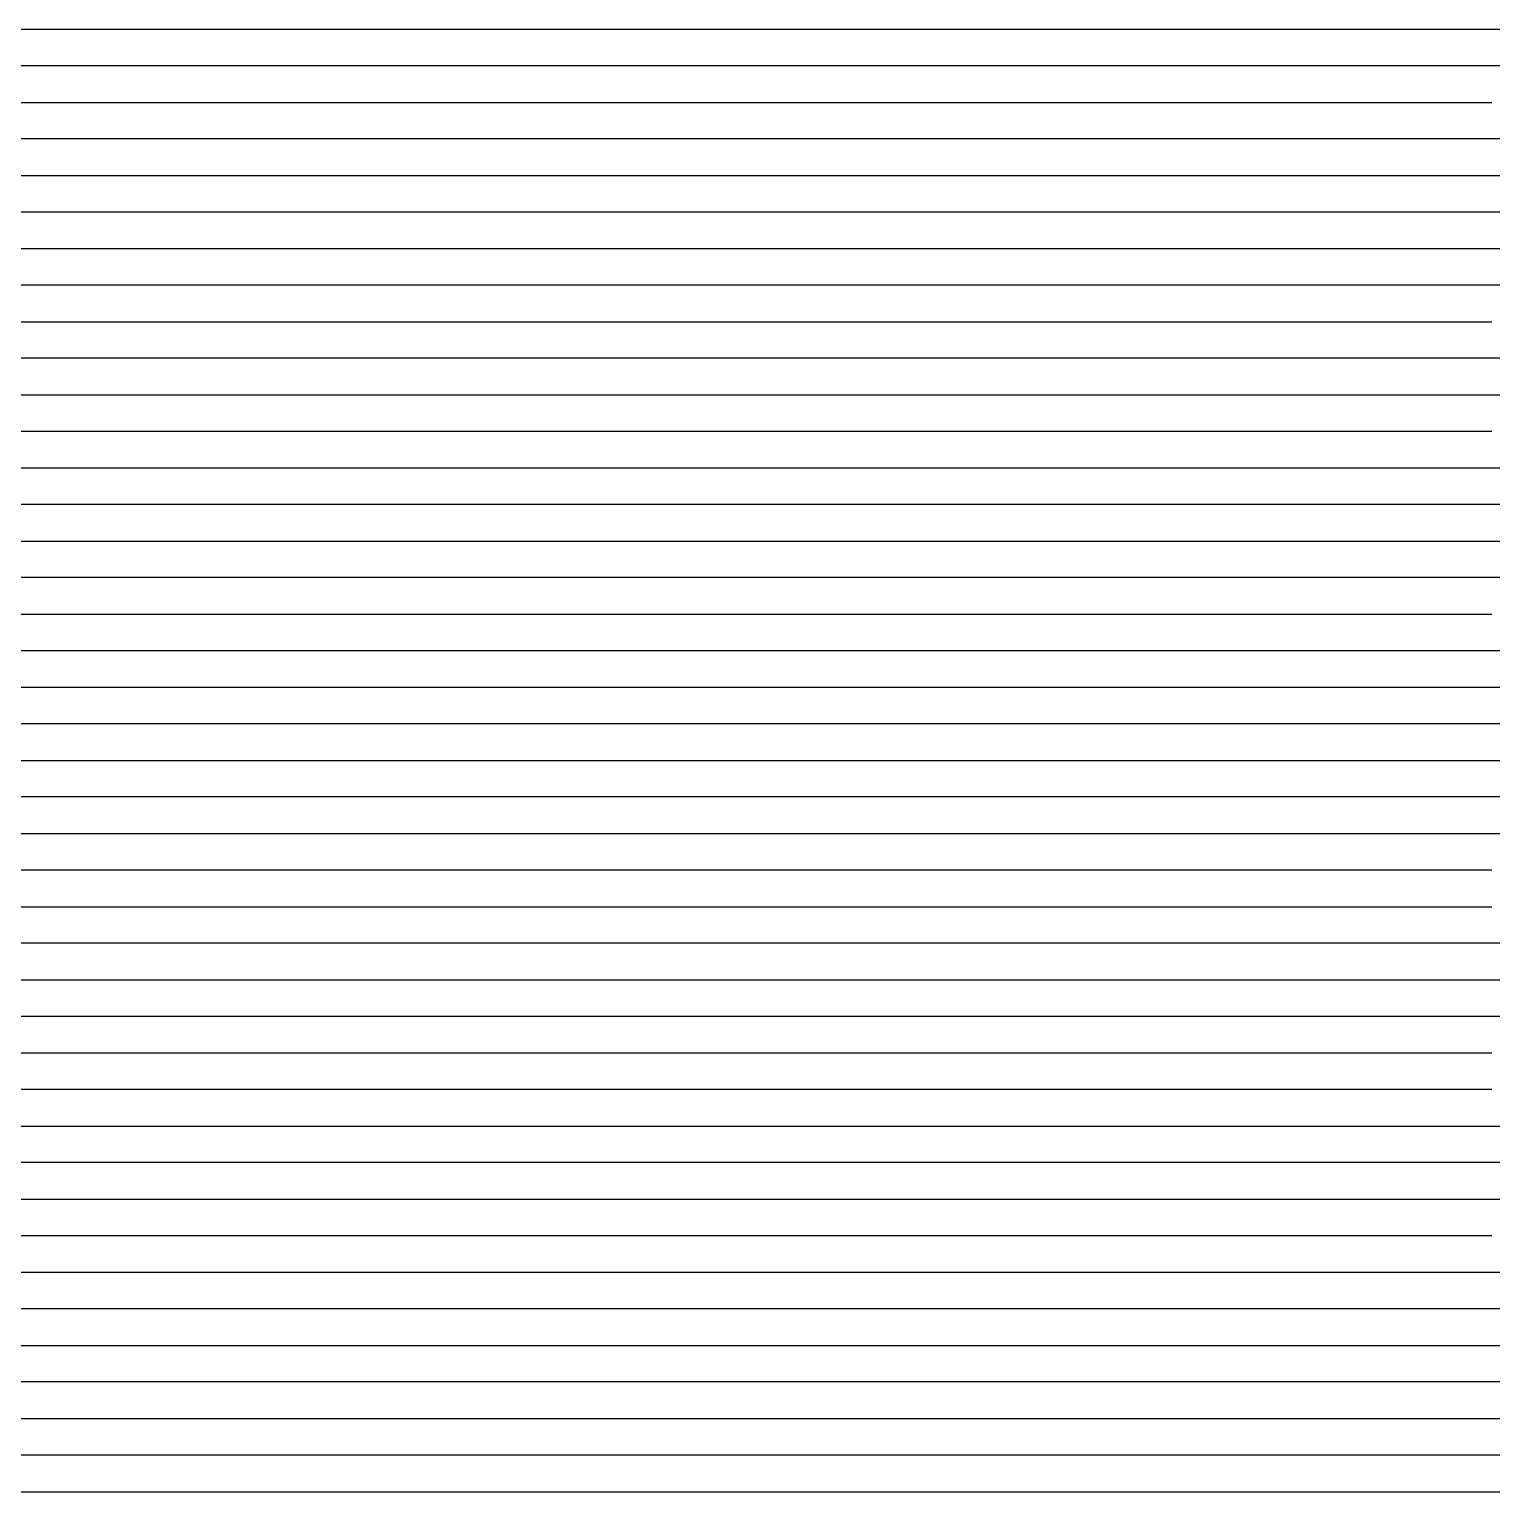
# Model space of a CAD drawing. Extents: x 0 to 80, y 0 to 80.
# Drawn here: x 20 to 40, y 0 to 20 of the extents above; entities that cross this region are included whole.
import ezdxf

# ---------------------------------------------------------------- set-up
doc = ezdxf.new("R2010")
doc.units = 0
doc.layers.add('FEED', color=7, linetype='CONTINUOUS')

msp = doc.modelspace()

# ---------------------------------------------------------------- linework, layer by layer
at = {"layer": 'FEED'}
for points in [[(18.401, 20, -5.192), (20.8, 20, -5.192), (21.28, 20, -4.92), (21.6, 20, -4.776), (21.92, 20, -4.68), (22.4, 20, -4.568), (22.88, 20, -4.552), (23.36, 20, -4.552), (23.68, 20, -4.6), (24.16, 20, -4.696), (24.48, 20, -4.808), (24.96, 20, -5.048), (25.6, 20, -4.84), (26.24, 20, -4.744), (27.36, 20, -4.728), (28.16, 20, -4.792), (28.64, 20, -4.888), (28.96, 20, -5), (29.28, 20, -5.144), (29.76, 20, -5.464), (30.08, 20, -5.72), (30.24, 20, -5.768), (31.04, 20, -5.88), (31.52, 20, -5.992), (31.68, 20, -6.056), (32.16, 20, -6.36), (32.32, 20, -6.472), (32.48, 20, -6.68), (32.64, 20, -7.08), (32.8, 20, -7.752), (32.96, 20, -8.328), (33.6, 20, -8.168), (34.56, 20, -7.976), (35.68, 20, -7.816), (36.96, 20, -7.672), (37.12, 20, -7.672), (37.44, 20, -7.64), (38.56, 20, -7.592), (40.16, 20, -7.592)], [(40.48, 19.5, -7.688), (37.92, 19.5, -7.688), (37.12, 19.5, -7.736), (36.32, 19.5, -7.8), (36, 19.5, -7.848), (35.68, 19.5, -7.88), (34.88, 19.5, -8.008), (33.6, 19.5, -8.248), (33.12, 19.5, -8.36), (32.8, 19.5, -7.144), (32.64, 19.5, -6.776), (32.48, 19.5, -6.6), (32, 19.5, -6.248), (31.68, 19.5, -6.088), (31.04, 19.5, -5.96), (30.72, 19.5, -5.944), (30.4, 19.5, -5.944), (30.24, 19.5, -5.896), (29.6, 19.5, -5.4), (29.12, 19.5, -5.144), (28.8, 19.5, -5.016), (28, 19.5, -4.84), (27.52, 19.5, -4.808), (26.4, 19.5, -4.808), (26.08, 19.5, -4.84), (25.76, 19.5, -4.904), (25.28, 19.5, -5.032), (24.96, 19.5, -5.192), (24.8, 19.5, -5.224), (24.32, 19.5, -5.016), (24.16, 19.5, -4.952), (23.84, 19.5, -4.904), (23.2, 19.5, -4.888), (22.4, 19.5, -4.888), (22.08, 19.5, -4.936), (21.76, 19.5, -5.016), (21.12, 19.5, -5.288), (20.8, 19.5, -5.208), (20.32, 19.5, -5.192), (18.561, 19.5, -5.192)], [(18.881, 19, -5.208), (20.32, 19, -5.208), (20.96, 19, -5.256), (21.6, 19, -5.416), (21.92, 19, -5.32), (22.24, 19, -5.256), (22.56, 19, -5.24), (23.84, 19, -5.24), (24.16, 19, -5.288), (24.48, 19, -5.368), (24.8, 19, -5.416), (25.28, 19, -5.192), (25.92, 19, -4.984), (26.4, 19, -4.92), (27.68, 19, -4.92), (28, 19, -4.952), (28.64, 19, -5.08), (29.12, 19, -5.24), (29.44, 19, -5.384), (29.76, 19, -5.576), (30.24, 19, -5.96), (30.4, 19, -6.056), (30.88, 19, -6.056), (31.2, 19, -6.088), (31.68, 19, -6.168), (32, 19, -6.28), (32.16, 19, -6.36), (32.48, 19, -6.6), (32.64, 19, -6.744), (32.8, 19, -6.92), (32.96, 19, -7.288), (33.12, 19, -7.912), (33.28, 19, -8.408), (34.08, 19, -8.232), (35.04, 19, -8.056), (35.84, 19, -7.944), (36.96, 19, -7.816), (37.28, 19, -7.8), (37.44, 19, -7.784), (37.76, 19, -7.784), (38.08, 19, -7.768), (38.4, 19, -7.768), (38.72, 19, -7.752), (40, 19, -7.752)], [(40.32, 18.5, -7.848), (38.08, 18.5, -7.848), (37.76, 18.5, -7.864), (37.44, 18.5, -7.88), (37.28, 18.5, -7.896), (36.96, 18.5, -7.912), (35.84, 18.5, -8.024), (34.72, 18.5, -8.2), (33.6, 18.5, -8.424), (33.44, 18.5, -8.472), (33.28, 18.5, -7.976), (33.12, 18.5, -7.4), (32.96, 18.5, -7.08), (32.8, 18.5, -6.888), (32.32, 18.5, -6.472), (32.16, 18.5, -6.392), (31.84, 18.5, -6.296), (31.36, 18.5, -6.2), (31.04, 18.5, -6.168), (30.4, 18.5, -6.168), (29.76, 18.5, -5.688), (29.44, 18.5, -5.496), (29.12, 18.5, -5.352), (28.48, 18.5, -5.16), (28.16, 18.5, -5.096), (27.84, 18.5, -5.064), (26.4, 18.5, -5.064), (26.08, 18.5, -5.112), (25.76, 18.5, -5.192), (25.28, 18.5, -5.384), (25.12, 18.5, -5.464), (23.36, 18.5, -5.464), (23.04, 18.5, -5.48), (22.72, 18.5, -5.48), (21.92, 18.5, -5.56), (21.76, 18.5, -5.528), (21.6, 18.5, -5.448), (21.28, 18.5, -5.352), (20.96, 18.5, -5.304), (20.32, 18.5, -5.24), (19.201, 18.5, -5.24)], [(19.201, 18, -5.32), (20.48, 18, -5.32), (20.96, 18, -5.368), (21.28, 18, -5.416), (21.76, 18, -5.56), (21.92, 18, -5.592), (22.72, 18, -5.496), (23.68, 18, -5.48), (24.96, 18, -5.48), (25.44, 18, -5.528), (25.92, 18, -5.368), (26.56, 18, -5.24), (26.88, 18, -5.224), (27.84, 18, -5.224), (28.16, 18, -5.272), (28.48, 18, -5.32), (28.96, 18, -5.448), (29.44, 18, -5.64), (29.6, 18, -5.72), (29.92, 18, -5.928), (30.4, 18, -6.28), (30.88, 18, -6.28), (31.68, 18, -6.36), (32, 18, -6.424), (32.32, 18, -6.536), (32.48, 18, -6.616), (32.8, 18, -6.888), (33.12, 18, -7.288), (33.28, 18, -7.656), (33.44, 18, -8.28), (33.6, 18, -8.536), (34.4, 18, -8.36), (34.56, 18, -8.344), (35.04, 18, -8.248), (36.16, 18, -8.104), (37.28, 18, -7.992), (38.4, 18, -7.944), (40.32, 18, -7.944)], [(40.32, 17.5, -8.056), (38.08, 17.5, -8.056), (36.96, 17.5, -8.136), (35.84, 17.5, -8.248), (35.52, 17.5, -8.296), (35.04, 17.5, -8.36), (34.4, 17.5, -8.488), (34.08, 17.5, -8.536), (33.76, 17.5, -8.616), (33.6, 17.5, -8.584), (33.44, 17.5, -7.944), (33.28, 17.5, -7.496), (32.96, 17.5, -7.08), (32.8, 17.5, -6.888), (32.64, 17.5, -6.76), (32.48, 17.5, -6.664), (32.16, 17.5, -6.552), (31.68, 17.5, -6.456), (30.88, 17.5, -6.376), (30.4, 17.5, -6.376), (30.24, 17.5, -6.328), (29.76, 17.5, -5.976), (29.44, 17.5, -5.8), (29.12, 17.5, -5.672), (28.64, 17.5, -5.528), (28.48, 17.5, -5.512), (28.32, 17.5, -5.464), (28, 17.5, -5.416), (26.72, 17.5, -5.416), (26.24, 17.5, -5.512), (25.92, 17.5, -5.592), (25.76, 17.5, -5.656), (25.44, 17.5, -5.576), (25.12, 17.5, -5.544), (24.96, 17.5, -5.512), (24.16, 17.5, -5.496), (23.04, 17.5, -5.496), (22.4, 17.5, -5.56), (21.92, 17.5, -5.656), (21.76, 17.5, -5.656), (21.6, 17.5, -5.592), (21.12, 17.5, -5.48), (20.48, 17.5, -5.416), (19.361, 17.5, -5.416)], [(19.521, 17, -5.528), (20.48, 17, -5.528), (20.8, 17, -5.56), (21.44, 17, -5.672), (21.76, 17, -5.784), (22.24, 17, -5.688), (22.4, 17, -5.64), (22.88, 17, -5.576), (23.2, 17, -5.56), (23.52, 17, -5.544), (24.48, 17, -5.544), (24.8, 17, -5.576), (24.96, 17, -5.576), (25.6, 17, -5.688), (25.92, 17, -5.784), (26.08, 17, -5.816), (26.4, 17, -5.72), (26.72, 17, -5.656), (27.04, 17, -5.624), (28, 17, -5.624), (28.32, 17, -5.672), (28.96, 17, -5.816), (29.44, 17, -6.024), (29.76, 17, -6.2), (30.08, 17, -6.424), (30.24, 17, -6.472), (31.04, 17, -6.472), (31.52, 17, -6.52), (32.16, 17, -6.648), (32.48, 17, -6.744), (32.8, 17, -6.92), (33.12, 17, -7.272), (33.28, 17, -7.48), (33.44, 17, -7.768), (33.6, 17, -8.296), (33.76, 17, -8.744), (34.08, 17, -8.664), (34.56, 17, -8.568), (34.88, 17, -8.52), (35.36, 17, -8.44), (36.48, 17, -8.296), (37.12, 17, -8.232), (37.44, 17, -8.216), (37.92, 17, -8.184), (38.24, 17, -8.184), (38.56, 17, -8.168), (40.16, 17, -8.168)], [(40.96, 16.5, -8.328), (39.84, 16.5, -8.296), (38.4, 16.5, -8.296), (38.08, 16.5, -8.312), (37.6, 16.5, -8.328), (37.28, 16.5, -8.36), (36.96, 16.5, -8.376), (36.32, 16.5, -8.44), (36, 16.5, -8.488), (35.2, 16.5, -8.6), (33.92, 16.5, -8.856), (33.76, 16.5, -8.744), (33.6, 16.5, -8.136), (33.44, 16.5, -7.752), (33.28, 16.5, -7.48), (33.12, 16.5, -7.272), (32.96, 16.5, -7.112), (32.8, 16.5, -7), (32.64, 16.5, -6.92), (32.32, 16.5, -6.808), (31.68, 16.5, -6.664), (31.04, 16.5, -6.568), (30.4, 16.5, -6.552), (29.76, 16.5, -6.552), (29.6, 16.5, -6.488), (29.12, 16.5, -6.184), (28.8, 16.5, -6.04), (28.64, 16.5, -5.976), (28.32, 16.5, -5.912), (28, 16.5, -5.88), (27.2, 16.5, -5.88), (26.88, 16.5, -5.896), (26.4, 16.5, -5.976), (26.24, 16.5, -5.928), (25.92, 16.5, -5.864), (25.76, 16.5, -5.816), (25.44, 16.5, -5.768), (25.12, 16.5, -5.704), (24.64, 16.5, -5.64), (23.36, 16.5, -5.64), (22.88, 16.5, -5.688), (22.56, 16.5, -5.752), (21.76, 16.5, -5.976), (21.44, 16.5, -5.88), (21.12, 16.5, -5.768), (20.64, 16.5, -5.688), (19.361, 16.5, -5.688)], [(19.521, 16, -5.88), (20.48, 16, -5.864), (21.28, 16, -6.008), (21.6, 16, -6.12), (21.76, 16, -6.104), (21.92, 16, -6.04), (22.24, 16, -5.96), (22.56, 16, -5.88), (23.2, 16, -5.784), (23.84, 16, -5.736), (24.32, 16, -5.736), (25.12, 16, -5.8), (26.08, 16, -5.944), (26.72, 16, -6.104), (27.04, 16, -6.216), (28, 16, -6.216), (28.32, 16, -6.264), (28.64, 16, -6.344), (28.8, 16, -6.424), (29.12, 16, -6.536), (29.28, 16, -6.6), (29.44, 16, -6.632), (30.24, 16, -6.616), (30.72, 16, -6.616), (31.36, 16, -6.68), (32, 16, -6.808), (32.48, 16, -6.952), (32.8, 16, -7.08), (32.96, 16, -7.176), (33.12, 16, -7.304), (33.28, 16, -7.48), (33.6, 16, -8.056), (33.76, 16, -8.568), (33.92, 16, -9.016), (34.24, 16, -8.936), (34.88, 16, -8.808), (35.2, 16, -8.76), (35.68, 16, -8.68), (36, 16, -8.648), (36.32, 16, -8.6), (37.12, 16, -8.504), (37.44, 16, -8.488), (37.6, 16, -8.472), (38.4, 16, -8.44), (38.72, 16, -8.44), (39.04, 16, -8.424), (39.68, 16, -8.424), (40, 16, -8.44)], [(40.48, 15.5, -8.632), (39.36, 15.5, -8.616), (38.4, 15.5, -8.616), (38.08, 15.5, -8.632), (37.6, 15.5, -8.648), (36.8, 15.5, -8.712), (36.32, 15.5, -8.744), (36, 15.5, -8.792), (35.84, 15.5, -8.808), (35.52, 15.5, -8.856), (35.2, 15.5, -8.904), (34.88, 15.5, -8.968), (34.56, 15.5, -9.016), (34.08, 15.5, -9.112), (33.92, 15.5, -9.096), (33.76, 15.5, -8.472), (33.6, 15.5, -8.056), (33.44, 15.5, -7.752), (33.28, 15.5, -7.512), (33.12, 15.5, -7.368), (32.8, 15.5, -7.176), (32.48, 15.5, -7.048), (32, 15.5, -6.888), (31.52, 15.5, -6.776), (30.72, 15.5, -6.68), (29.44, 15.5, -6.664), (28.96, 15.5, -6.68), (28.48, 15.5, -6.616), (27.68, 15.5, -6.424), (26.72, 15.5, -6.136), (26.24, 15.5, -6.024), (25.6, 15.5, -5.944), (25.12, 15.5, -5.88), (23.36, 15.5, -5.88), (23.04, 15.5, -5.912), (22.72, 15.5, -5.96), (22.08, 15.5, -6.12), (21.6, 15.5, -6.28), (21.44, 15.5, -6.264), (21.12, 15.5, -6.184), (20.64, 15.5, -6.152), (19.521, 15.5, -6.152)], [(19.841, 15, -6.408), (20.96, 15, -6.408), (21.28, 15, -6.472), (21.44, 15, -6.44), (22.08, 15, -6.216), (23.04, 15, -6.008), (23.52, 15, -5.96), (25.12, 15, -5.96), (25.44, 15, -5.976), (26.24, 15, -6.104), (26.72, 15, -6.2), (27.04, 15, -6.28), (27.84, 15, -6.472), (28.32, 15, -6.584), (28.8, 15, -6.664), (29.28, 15, -6.696), (30.4, 15, -6.696), (31.04, 15, -6.76), (31.68, 15, -6.888), (32.16, 15, -7.032), (32.64, 15, -7.208), (32.96, 15, -7.352), (33.28, 15, -7.576), (33.44, 15, -7.752), (33.6, 15, -8.056), (33.76, 15, -8.456), (33.92, 15, -9.016), (34.08, 15, -9.272), (34.88, 15, -9.112), (35.2, 15, -9.064), (35.68, 15, -8.984), (36, 15, -8.952), (36.32, 15, -8.904), (36.96, 15, -8.84), (37.28, 15, -8.824), (37.76, 15, -8.792), (38.08, 15, -8.792), (38.4, 15, -8.776), (40.32, 15, -8.776)], [(40, 14.5, -8.952), (39.68, 14.5, -8.936), (38.72, 14.5, -8.936), (38.4, 14.5, -8.952), (37.92, 14.5, -8.952), (37.12, 14.5, -9), (35.84, 14.5, -9.128), (35.04, 14.5, -9.256), (34.08, 14.5, -9.448), (33.76, 14.5, -8.456), (33.6, 14.5, -8.056), (33.44, 14.5, -7.816), (33.28, 14.5, -7.672), (32.96, 14.5, -7.464), (32.32, 14.5, -7.176), (31.52, 14.5, -6.92), (30.88, 14.5, -6.792), (30.24, 14.5, -6.728), (29.92, 14.5, -6.728), (29.6, 14.5, -6.712), (29.28, 14.5, -6.712), (28.48, 14.5, -6.648), (25.92, 14.5, -6.136), (25.44, 14.5, -6.072), (24.48, 14.5, -6.056), (23.68, 14.5, -6.056), (23.36, 14.5, -6.072), (22.72, 14.5, -6.184), (22.08, 14.5, -6.344), (21.44, 14.5, -6.536), (20.96, 14.5, -6.728), (19.521, 14.5, -6.728)], [(19.681, 14, -7.128), (20, 14, -7.096), (21.12, 14, -6.76), (21.44, 14, -6.648), (22.08, 14, -6.472), (22.4, 14, -6.392), (22.88, 14, -6.296), (23.68, 14, -6.2), (24.64, 14, -6.184), (25.28, 14, -6.2), (25.6, 14, -6.232), (25.92, 14, -6.296), (26.24, 14, -6.328), (26.56, 14, -6.392), (26.88, 14, -6.44), (27.2, 14, -6.504), (27.52, 14, -6.552), (27.84, 14, -6.616), (28.64, 14, -6.728), (29.44, 14, -6.76), (30.08, 14, -6.792), (30.56, 14, -6.824), (31.36, 14, -6.968), (31.52, 14, -7.016), (31.84, 14, -7.096), (32.64, 14, -7.416), (33.12, 14, -7.656), (33.28, 14, -7.768), (33.44, 14, -7.912), (33.6, 14, -8.104), (33.76, 14, -8.456), (33.92, 14, -8.984), (34.08, 14, -9.656), (35.2, 14, -9.432), (36.32, 14, -9.272), (37.28, 14, -9.176), (38.4, 14, -9.128), (40.32, 14, -9.128)], [(40.48, 13.5, -9.32), (39.84, 13.5, -9.32), (39.52, 13.5, -9.304), (38.88, 13.5, -9.304), (38.56, 13.5, -9.32), (38.08, 13.5, -9.32), (36.96, 13.5, -9.4), (36.16, 13.5, -9.48), (35.36, 13.5, -9.608), (34.24, 13.5, -9.816), (34.08, 13.5, -9.672), (33.92, 13.5, -9), (33.76, 13.5, -8.472), (33.6, 13.5, -8.184), (33.44, 13.5, -8.008), (33.28, 13.5, -7.88), (32.8, 13.5, -7.608), (32, 13.5, -7.272), (31.36, 13.5, -7.08), (30.72, 13.5, -6.952), (30.4, 13.5, -6.92), (30.24, 13.5, -6.888), (28.8, 13.5, -6.824), (28.16, 13.5, -6.776), (27.52, 13.5, -6.68), (27.04, 13.5, -6.616), (26.08, 13.5, -6.456), (25.76, 13.5, -6.424), (25.44, 13.5, -6.376), (24.8, 13.5, -6.344), (24, 13.5, -6.344), (23.2, 13.5, -6.408), (22.72, 13.5, -6.504), (22.4, 13.5, -6.552), (21.92, 13.5, -6.648), (20.8, 13.5, -6.936), (20.16, 13.5, -7.112), (19.361, 13.5, -7.288)], [(19.841, 13.001, -7.24), (20.16, 13.001, -7.16), (20.96, 13.001, -7), (21.28, 13.001, -6.92), (22.56, 13.001, -6.696), (23.04, 13.001, -6.616), (23.68, 13.001, -6.552), (25.12, 13.001, -6.552), (26.08, 13.001, -6.648), (26.4, 13.001, -6.696), (26.72, 13.001, -6.728), (27.04, 13.001, -6.776), (27.36, 13.001, -6.808), (27.68, 13.001, -6.856), (28.48, 13.001, -6.936), (29.92, 13.001, -7), (30.56, 13.001, -7.064), (31.36, 13.001, -7.224), (31.84, 13.001, -7.368), (32.48, 13.001, -7.624), (32.96, 13.001, -7.848), (33.28, 13.001, -8.04), (33.44, 13.001, -8.168), (33.6, 13.001, -8.344), (33.76, 13.001, -8.616), (33.92, 13.001, -9.128), (34.08, 13.001, -9.816), (34.24, 13.001, -10.024), (35.52, 13.001, -9.768), (36.64, 13.001, -9.624), (37.28, 13.001, -9.56), (37.6, 13.001, -9.544), (37.92, 13.001, -9.528), (38.08, 13.001, -9.528), (38.4, 13.001, -9.512), (40.32, 13.001, -9.512)], [(40.48, 12.501, -9.72), (39.84, 12.501, -9.72), (39.52, 12.501, -9.704), (38.88, 12.501, -9.704), (38.56, 12.501, -9.72), (38.08, 12.501, -9.72), (36.96, 12.501, -9.8), (36.16, 12.501, -9.88), (35.36, 12.501, -10.008), (35.04, 12.501, -10.072), (34.72, 12.501, -10.12), (34.4, 12.501, -10.2), (34.24, 12.501, -10.232), (34.08, 12.501, -10.04), (33.92, 12.501, -9.336), (33.76, 12.501, -8.824), (33.6, 12.501, -8.552), (33.44, 12.501, -8.392), (33.28, 12.501, -8.264), (32.8, 12.501, -8.008), (31.52, 12.501, -7.496), (31.2, 12.501, -7.384), (30.56, 12.501, -7.24), (29.92, 12.501, -7.176), (28.8, 12.501, -7.128), (28.32, 12.501, -7.112), (25.76, 12.501, -6.856), (25.44, 12.501, -6.808), (24.48, 12.501, -6.776), (24, 12.501, -6.776), (23.2, 12.501, -6.824), (22.88, 12.501, -6.856), (22.72, 12.501, -6.856), (22.4, 12.501, -6.904), (22.08, 12.501, -6.936), (21.28, 12.501, -7.064), (20.48, 12.501, -7.224), (20.16, 12.501, -7.272), (19.841, 12.501, -7.32)], [(19.681, 12.001, -7.416), (20.64, 12.001, -7.32), (21.28, 12.001, -7.224), (21.92, 12.001, -7.144), (22.24, 12.001, -7.128), (22.56, 12.001, -7.096), (23.36, 12.001, -7.064), (24.96, 12.001, -7.064), (26.4, 12.001, -7.208), (26.72, 12.001, -7.224), (27.68, 12.001, -7.32), (28.8, 12.001, -7.368), (29.12, 12.001, -7.368), (29.44, 12.001, -7.384), (29.92, 12.001, -7.4), (30.24, 12.001, -7.432), (30.56, 12.001, -7.48), (31.52, 12.001, -7.72), (32, 12.001, -7.88), (32.96, 12.001, -8.264), (33.28, 12.001, -8.44), (33.44, 12.001, -8.552), (33.6, 12.001, -8.728), (33.76, 12.001, -8.984), (33.92, 12.001, -9.496), (34.08, 12.001, -10.216), (34.24, 12.001, -10.488), (34.56, 12.001, -10.424), (34.88, 12.001, -10.344), (35.84, 12.001, -10.168), (36.32, 12.001, -10.104), (37.6, 12.001, -9.976), (37.92, 12.001, -9.96), (38.24, 12.001, -9.944), (38.4, 12.001, -9.944), (38.72, 12.001, -9.928), (40, 12.001, -9.928)], [(40.16, 11.501, -10.248), (37.92, 11.501, -10.248), (37.12, 11.501, -10.296), (36.16, 11.501, -10.392), (35.84, 11.501, -10.44), (35.52, 11.501, -10.488), (35.36, 11.501, -10.52), (35.04, 11.501, -10.568), (34.24, 11.501, -10.728), (34.08, 11.501, -10.408), (33.92, 11.501, -9.672), (33.76, 11.501, -9.16), (33.6, 11.501, -8.888), (33.44, 11.501, -8.728), (33.12, 11.501, -8.52), (32.96, 11.501, -8.44), (32.64, 11.501, -8.328), (32.16, 11.501, -8.136), (31.52, 11.501, -7.944), (30.88, 11.501, -7.816), (30.24, 11.501, -7.752), (29.44, 11.501, -7.736), (28.16, 11.501, -7.736), (27.36, 11.501, -7.688), (27.04, 11.501, -7.656), (26.72, 11.501, -7.64), (25.28, 11.501, -7.496), (24.64, 11.501, -7.464), (24.32, 11.501, -7.448), (24.16, 11.501, -7.448), (23.52, 11.501, -7.416), (21.6, 11.501, -7.416), (20.48, 11.501, -7.48), (20, 11.501, -7.512), (19.681, 11.501, -7.528)], [(19.361, 11.001, -7.704), (20, 11.001, -7.672), (23.2, 11.001, -7.672), (24, 11.001, -7.752), (24.64, 11.001, -7.688), (25.76, 11.001, -7.656), (26.88, 11.001, -7.656), (27.68, 11.001, -7.704), (28.32, 11.001, -7.8), (28.96, 11.001, -7.976), (29.12, 11.001, -8.04), (29.44, 11.001, -8.056), (30.4, 11.001, -8.056), (31.2, 11.001, -8.12), (31.84, 11.001, -8.248), (32.32, 11.001, -8.392), (32.96, 11.001, -8.648), (33.28, 11.001, -8.808), (33.44, 11.001, -8.936), (33.6, 11.001, -9.112), (33.76, 11.001, -9.416), (33.92, 11.001, -10.008), (34.08, 11.001, -10.792), (34.24, 11.001, -10.984), (34.72, 11.001, -10.872), (35.04, 11.001, -10.824), (35.52, 11.001, -10.728), (36.32, 11.001, -10.632), (36.64, 11.001, -10.584), (36.96, 11.001, -10.568), (37.44, 11.001, -10.52), (38.56, 11.001, -10.488), (40.32, 11.001, -10.488)], [(40.16, 10.501, -10.744), (38.24, 10.501, -10.744), (37.92, 10.501, -10.76), (37.44, 10.501, -10.776), (36, 10.501, -10.92), (35.2, 10.501, -11.048), (34.24, 10.501, -11.24), (34.08, 10.501, -11.24), (33.92, 10.501, -10.456), (33.76, 10.501, -9.768), (33.6, 10.501, -9.368), (33.44, 10.501, -9.16), (33.28, 10.501, -9.032), (32.96, 10.501, -8.856), (32.64, 10.501, -8.712), (32, 10.501, -8.52), (31.68, 10.501, -8.44), (31.2, 10.501, -8.376), (30.24, 10.501, -8.36), (29.92, 10.501, -8.344), (29.28, 10.501, -8.072), (29.12, 10.501, -8.024), (28.8, 10.501, -7.912), (28, 10.501, -7.736), (27.36, 10.501, -7.672), (26.56, 10.501, -7.656), (25.12, 10.501, -7.656), (24.8, 10.501, -7.672), (24.32, 10.501, -7.688), (23.84, 10.501, -7.736), (23.2, 10.501, -7.864), (22.88, 10.501, -7.96), (21.92, 10.501, -7.896), (21.28, 10.501, -7.88), (19.681, 10.501, -7.88)], [(19.841, 10.001, -8.104), (20.96, 10.001, -8.104), (21.76, 10.001, -8.168), (22.08, 10.001, -8.2), (22.24, 10.001, -8.168), (22.56, 10.001, -8.056), (23.2, 10.001, -7.864), (23.52, 10.001, -7.784), (24.16, 10.001, -7.704), (24.8, 10.001, -7.672), (26.08, 10.001, -7.656), (27.04, 10.001, -7.656), (27.84, 10.001, -7.72), (28.48, 10.001, -7.832), (28.96, 10.001, -7.96), (29.6, 10.001, -8.2), (29.92, 10.001, -8.344), (30.24, 10.001, -8.52), (30.4, 10.001, -8.632), (30.72, 10.001, -8.648), (31.04, 10.001, -8.648), (31.68, 10.001, -8.712), (32, 10.001, -8.776), (32.64, 10.001, -8.936), (32.96, 10.001, -9.064), (33.12, 10.001, -9.144), (33.28, 10.001, -9.256), (33.44, 10.001, -9.4), (33.6, 10.001, -9.656), (33.76, 10.001, -10.184), (33.92, 10.001, -11), (34.08, 10.001, -11.592), (34.88, 10.001, -11.416), (35.36, 10.001, -11.32), (35.68, 10.001, -11.272), (36.16, 10.001, -11.192), (37.6, 10.001, -11.048), (38.72, 10.001, -11.016), (40.16, 10.001, -11.016)], [(40.16, 9.501, -11.304), (38.24, 9.501, -11.304), (37.44, 9.501, -11.352), (36.48, 9.501, -11.432), (36, 9.501, -11.512), (35.36, 9.501, -11.608), (34.4, 9.501, -11.8), (34.08, 9.501, -11.88), (33.92, 9.501, -11.56), (33.76, 9.501, -10.68), (33.6, 9.501, -10.008), (33.44, 9.501, -9.656), (33.28, 9.501, -9.48), (33.12, 9.501, -9.368), (32.64, 9.501, -9.16), (31.68, 9.501, -8.952), (31.04, 9.501, -8.936), (30.88, 9.501, -8.936), (30.72, 9.501, -8.856), (30.24, 9.501, -8.52), (29.92, 9.501, -8.344), (29.28, 9.501, -8.072), (28.8, 9.501, -7.912), (28, 9.501, -7.736), (27.36, 9.501, -7.672), (26.56, 9.501, -7.656), (25.28, 9.501, -7.656), (24.96, 9.501, -7.672), (24.48, 9.501, -7.688), (24.16, 9.501, -7.72), (24, 9.501, -7.72), (23.2, 9.501, -7.864), (22.4, 9.501, -8.104), (21.92, 9.501, -8.296), (21.6, 9.501, -8.44), (21.28, 9.501, -8.392), (20, 9.501, -8.376), (19.521, 9.501, -8.392)], [(19.521, 9.001, -8.664), (20.96, 9.001, -8.664), (21.12, 9.001, -8.68), (21.28, 9.001, -8.648), (21.76, 9.001, -8.376), (22.4, 9.001, -8.136), (23.04, 9.001, -7.944), (23.68, 9.001, -7.8), (24.32, 9.001, -7.72), (24.64, 9.001, -7.704), (24.96, 9.001, -7.688), (25.12, 9.001, -7.688), (25.44, 9.001, -7.672), (27.04, 9.001, -7.672), (28, 9.001, -7.768), (28.48, 9.001, -7.864), (29.12, 9.001, -8.056), (29.92, 9.001, -8.376), (30.4, 9.001, -8.648), (30.88, 9.001, -9), (31.04, 9.001, -9.128), (31.2, 9.001, -9.192), (31.68, 9.001, -9.192), (32, 9.001, -9.224), (32.64, 9.001, -9.368), (32.96, 9.001, -9.512), (33.12, 9.001, -9.592), (33.28, 9.001, -9.736), (33.44, 9.001, -9.976), (33.6, 9.001, -10.472), (33.92, 9.001, -12.168), (34.08, 9.001, -12.184), (34.4, 9.001, -12.104), (35.68, 9.001, -11.848), (36.48, 9.001, -11.736), (37.44, 9.001, -11.64), (38.56, 9.001, -11.592), (40.16, 9.001, -11.592)], [(40, 8.501, -11.912), (38.24, 8.501, -11.912), (37.44, 8.501, -11.96), (36.64, 8.501, -12.024), (36.32, 8.501, -12.072), (35.84, 8.501, -12.136), (35.52, 8.501, -12.2), (35.2, 8.501, -12.248), (34.72, 8.501, -12.344), (34.4, 8.501, -12.424), (33.92, 8.501, -12.536), (33.76, 8.501, -12.52), (33.44, 8.501, -10.728), (33.28, 8.501, -10.216), (33.12, 8.501, -9.976), (32.96, 8.501, -9.832), (32.48, 8.501, -9.576), (32.32, 8.501, -9.512), (32, 8.501, -9.448), (31.68, 8.501, -9.416), (31.2, 8.501, -9.416), (30.56, 8.501, -8.904), (30.24, 8.501, -8.696), (29.76, 8.501, -8.456), (29.12, 8.501, -8.2), (28.48, 8.501, -8.008), (27.68, 8.501, -7.832), (27.04, 8.501, -7.736), (25.76, 8.501, -7.72), (25.12, 8.501, -7.72), (24.48, 8.501, -7.768), (24, 8.501, -7.848), (23.68, 8.501, -7.896), (22.72, 8.501, -8.136), (22.24, 8.501, -8.296), (21.76, 8.501, -8.488), (21.28, 8.501, -8.744), (20.96, 8.501, -8.952), (20.16, 8.501, -8.936), (19.681, 8.501, -8.936)], [(19.681, 8.001, -9.208), (20.64, 8.001, -9.208), (20.8, 8.001, -9.224), (20.96, 8.001, -9.096), (21.6, 8.001, -8.696), (22.08, 8.001, -8.472), (23.2, 8.001, -8.12), (23.52, 8.001, -8.056), (23.84, 8.001, -7.976), (24.8, 8.001, -7.848), (26.08, 8.001, -7.832), (26.72, 8.001, -7.832), (27.04, 8.001, -7.864), (27.84, 8.001, -7.992), (28.48, 8.001, -8.152), (29.12, 8.001, -8.376), (29.6, 8.001, -8.568), (30.08, 8.001, -8.808), (30.56, 8.001, -9.112), (30.88, 8.001, -9.352), (31.2, 8.001, -9.624), (31.52, 8.001, -9.624), (31.84, 8.001, -9.656), (32.16, 8.001, -9.72), (32.48, 8.001, -9.832), (32.8, 8.001, -10.008), (32.96, 8.001, -10.136), (33.12, 8.001, -10.36), (33.28, 8.001, -10.84), (33.44, 8.001, -11.672), (33.6, 8.001, -12.696), (33.76, 8.001, -12.952), (34.08, 8.001, -12.872), (34.4, 8.001, -12.792), (34.56, 8.001, -12.76), (34.88, 8.001, -12.68), (35.84, 8.001, -12.488), (36.64, 8.001, -12.376), (37.76, 8.001, -12.264), (38.88, 8.001, -12.232), (40, 8.001, -12.232)], [(40.32, 7.501, -12.696), (38.08, 7.501, -12.696), (37.28, 7.501, -12.744), (36.8, 7.501, -12.776), (36.48, 7.501, -12.824), (36, 7.501, -12.872), (35.2, 7.501, -13.016), (34.4, 7.501, -13.176), (33.6, 7.501, -13.384), (33.44, 7.501, -12.84), (33.28, 7.501, -11.752), (33.12, 7.501, -10.936), (32.96, 7.501, -10.488), (32.8, 7.501, -10.28), (32.64, 7.501, -10.152), (32.32, 7.501, -9.992), (32, 7.501, -9.896), (31.68, 7.501, -9.88), (31.2, 7.501, -9.88), (31.04, 7.501, -9.768), (30.72, 7.501, -9.496), (30.08, 7.501, -9.064), (29.28, 7.501, -8.648), (28.64, 7.501, -8.392), (28.32, 7.501, -8.296), (27.52, 7.501, -8.12), (26.88, 7.501, -8.056), (26.56, 7.501, -8.056), (26.24, 7.501, -8.04), (24.64, 7.501, -8.04), (24, 7.501, -8.104), (23.52, 7.501, -8.2), (23.2, 7.501, -8.28), (22.88, 7.501, -8.36), (22.24, 7.501, -8.584), (21.6, 7.501, -8.872), (20.96, 7.501, -9.272), (20.64, 7.501, -9.528), (20.32, 7.501, -9.544), (19.521, 7.501, -9.544)], [(19.521, 7.001, -9.8), (20.48, 7.001, -9.8), (20.64, 7.001, -9.736), (21.12, 7.001, -9.4), (21.6, 7.001, -9.112), (22.24, 7.001, -8.792), (22.56, 7.001, -8.664), (23.04, 7.001, -8.52), (23.36, 7.001, -8.456), (23.68, 7.001, -8.376), (24.32, 7.001, -8.28), (24.96, 7.001, -8.264), (26.56, 7.001, -8.264), (26.88, 7.001, -8.296), (27.2, 7.001, -8.312), (27.84, 7.001, -8.424), (28.64, 7.001, -8.648), (29.12, 7.001, -8.84), (29.6, 7.001, -9.08), (30.08, 7.001, -9.368), (30.88, 7.001, -9.96), (31.04, 7.001, -10.04), (31.36, 7.001, -10.056), (31.68, 7.001, -10.056), (32, 7.001, -10.104), (32.16, 7.001, -10.152), (32.48, 7.001, -10.328), (32.64, 7.001, -10.44), (32.8, 7.001, -10.648), (32.96, 7.001, -11.064), (33.12, 7.001, -11.864), (33.28, 7.001, -12.968), (33.44, 7.001, -13.8), (33.92, 7.001, -13.656), (34.72, 7.001, -13.48), (35.2, 7.001, -13.368), (35.52, 7.001, -13.32), (36, 7.001, -13.24), (36.96, 7.001, -13.128), (37.92, 7.001, -13.064), (38.24, 7.001, -13.064), (38.56, 7.001, -13.048), (40.16, 7.001, -13.048)], [(40.32, 6.501, -13.432), (38.08, 6.501, -13.432), (37.28, 6.501, -13.48), (36.16, 6.501, -13.592), (35.36, 6.501, -13.72), (34.72, 6.501, -13.848), (34.4, 6.501, -13.928), (33.76, 6.501, -14.088), (33.28, 6.501, -14.232), (33.12, 6.501, -13.448), (32.96, 6.501, -12.312), (32.8, 6.501, -11.432), (32.64, 6.501, -10.936), (32.48, 6.501, -10.68), (32.32, 6.501, -10.536), (32.16, 6.501, -10.424), (31.84, 6.501, -10.28), (31.52, 6.501, -10.232), (31.04, 6.501, -10.232), (30.88, 6.501, -10.216), (30.72, 6.501, -10.168), (30.56, 6.501, -10.088), (29.76, 6.501, -9.512), (29.12, 6.501, -9.16), (28.48, 6.501, -8.904), (27.84, 6.501, -8.712), (27.36, 6.501, -8.616), (26.72, 6.501, -8.552), (25.6, 6.501, -8.52), (24.8, 6.501, -8.52), (24, 6.501, -8.584), (23.2, 6.501, -8.744), (22.56, 6.501, -8.936), (21.92, 6.501, -9.208), (21.12, 6.501, -9.704), (20.8, 6.501, -9.944), (20.64, 6.501, -10.04), (19.681, 6.501, -10.04)], [(19.681, 6.001, -10.296), (20.48, 6.001, -10.28), (20.8, 6.001, -10.28), (21.28, 6.001, -9.976), (21.6, 6.001, -9.768), (21.92, 6.001, -9.592), (22.24, 6.001, -9.448), (23.04, 6.001, -9.16), (23.68, 6.001, -9), (24.32, 6.001, -8.888), (24.64, 6.001, -8.856), (26.08, 6.001, -8.856), (26.88, 6.001, -8.92), (27.68, 6.001, -9.064), (28.32, 6.001, -9.272), (28.96, 6.001, -9.544), (29.44, 6.001, -9.784), (30.24, 6.001, -10.28), (30.4, 6.001, -10.36), (30.72, 6.001, -10.376), (31.04, 6.001, -10.376), (31.36, 6.001, -10.424), (31.68, 6.001, -10.504), (31.84, 6.001, -10.568), (32, 6.001, -10.664), (32.16, 6.001, -10.792), (32.32, 6.001, -10.984), (32.48, 6.001, -11.384), (32.64, 6.001, -12.072), (32.96, 6.001, -14.232), (33.12, 6.001, -14.728), (34.08, 6.001, -14.44), (34.88, 6.001, -14.248), (35.68, 6.001, -14.088), (36, 6.001, -14.04), (36.32, 6.001, -13.992), (36.48, 6.001, -13.976), (36.8, 6.001, -13.928), (37.28, 6.001, -13.88), (37.6, 6.001, -13.864), (38.08, 6.001, -13.832), (38.4, 6.001, -13.832), (38.72, 6.001, -13.816), (40, 6.001, -13.816)], [(40, 5.501, -14.232), (38.24, 5.501, -14.232), (37.12, 5.501, -14.312), (36.64, 5.501, -14.36), (36.32, 5.501, -14.408), (35.68, 5.501, -14.504), (34.72, 5.501, -14.696), (33.6, 5.501, -14.984), (32.96, 5.501, -15.16), (32.8, 5.501, -15.128), (32.64, 5.501, -14.168), (32.48, 5.501, -13), (32.32, 5.501, -12.04), (32.16, 5.501, -11.432), (32, 5.501, -11.096), (31.84, 5.501, -10.904), (31.52, 5.501, -10.696), (31.36, 5.501, -10.632), (30.88, 5.501, -10.536), (30.56, 5.501, -10.504), (30.24, 5.501, -10.504), (29.92, 5.501, -10.472), (29.76, 5.501, -10.44), (28.48, 5.501, -9.784), (28, 5.501, -9.592), (27.52, 5.501, -9.448), (27.2, 5.501, -9.368), (26.56, 5.501, -9.288), (25.92, 5.501, -9.24), (24.8, 5.501, -9.24), (24.32, 5.501, -9.272), (23.68, 5.501, -9.384), (22.88, 5.501, -9.608), (22.4, 5.501, -9.8), (21.92, 5.501, -10.024), (21.28, 5.501, -10.408), (21.12, 5.501, -10.488), (20.16, 5.501, -10.488), (19.841, 5.501, -10.52)], [(19.681, 5.001, -10.904), (20, 5.001, -10.776), (20.32, 5.001, -10.696), (20.64, 5.001, -10.664), (21.44, 5.001, -10.664), (21.6, 5.001, -10.648), (21.92, 5.001, -10.536), (22.56, 5.001, -10.216), (23.2, 5.001, -9.976), (23.84, 5.001, -9.816), (24.32, 5.001, -9.736), (24.96, 5.001, -9.688), (25.76, 5.001, -9.688), (26.56, 5.001, -9.752), (27.36, 5.001, -9.896), (27.68, 5.001, -9.976), (28, 5.001, -10.088), (28.96, 5.001, -10.504), (29.12, 5.001, -10.568), (29.44, 5.001, -10.616), (30.4, 5.001, -10.664), (30.88, 5.001, -10.744), (31.2, 5.001, -10.856), (31.36, 5.001, -10.936), (31.52, 5.001, -11.064), (31.68, 5.001, -11.24), (31.84, 5.001, -11.544), (32, 5.001, -12.104), (32.16, 5.001, -12.984), (32.48, 5.001, -15.224), (32.64, 5.001, -15.608), (33.12, 5.001, -15.464), (33.92, 5.001, -15.272), (35.52, 5.001, -14.952), (36.64, 5.001, -14.792), (37.6, 5.001, -14.696), (38.72, 5.001, -14.648), (39.84, 5.001, -14.648), (40.16, 5.001, -14.664)], [(40.32, 4.501, -15.096), (39.2, 4.501, -15.08), (38.56, 4.501, -15.08), (38.24, 4.501, -15.096), (37.76, 4.501, -15.112), (36.96, 4.501, -15.176), (36, 4.501, -15.272), (35.68, 4.501, -15.32), (35.36, 4.501, -15.368), (35.2, 4.501, -15.4), (34.88, 4.501, -15.448), (34.08, 4.501, -15.608), (33.76, 4.501, -15.688), (33.12, 4.501, -15.848), (32.8, 4.501, -15.944), (32.48, 4.501, -16.024), (32.32, 4.501, -16.088), (32.16, 4.501, -16.12), (32, 4.501, -15.208), (31.68, 4.501, -13.064), (31.52, 4.501, -12.28), (31.36, 4.501, -11.768), (31.2, 4.501, -11.464), (31.04, 4.501, -11.24), (30.88, 4.501, -11.096), (30.72, 4.501, -10.984), (30.4, 4.501, -10.872), (29.92, 4.501, -10.792), (29.28, 4.501, -10.76), (28.96, 4.501, -10.76), (28.48, 4.501, -10.728), (28, 4.501, -10.632), (27.68, 4.501, -10.536), (26.88, 4.501, -10.36), (26.24, 4.501, -10.264), (25.76, 4.501, -10.232), (24.8, 4.501, -10.232), (24.32, 4.501, -10.264), (23.68, 4.501, -10.392), (22.4, 4.501, -10.776), (22.08, 4.501, -10.84), (21.28, 4.501, -10.856), (21.12, 4.501, -10.856), (20.8, 4.501, -10.888), (20.48, 4.501, -10.952), (20.16, 4.501, -11.096), (20, 4.501, -11.24), (19.841, 4.501, -11.464)], [(19.841, 4.001, -13.528), (20, 4.001, -12.76), (20.16, 4.001, -12.2), (20.32, 4.001, -11.816), (20.48, 4.001, -11.576), (20.64, 4.001, -11.416), (20.8, 4.001, -11.304), (21.12, 4.001, -11.16), (21.44, 4.001, -11.08), (22.08, 4.001, -11), (22.88, 4.001, -10.984), (23.52, 4.001, -10.936), (24.8, 4.001, -10.808), (26.08, 4.001, -10.808), (26.4, 4.001, -10.84), (26.72, 4.001, -10.84), (27.36, 4.001, -10.872), (28.48, 4.001, -10.872), (29.28, 4.001, -10.936), (29.76, 4.001, -11), (30.24, 4.001, -11.144), (30.56, 4.001, -11.32), (30.72, 4.001, -11.48), (30.88, 4.001, -11.768), (31.04, 4.001, -12.184), (31.2, 4.001, -12.792), (31.36, 4.001, -13.672), (31.68, 4.001, -15.72), (31.84, 4.001, -16.504), (32, 4.001, -16.632), (32.48, 4.001, -16.488), (32.8, 4.001, -16.376), (33.92, 4.001, -16.072), (34.4, 4.001, -15.976), (34.72, 4.001, -15.896), (35.84, 4.001, -15.704), (36.64, 4.001, -15.608), (37.6, 4.001, -15.512), (38.4, 4.001, -15.48), (40.32, 4.001, -15.48)], [(40, 3.501, -16.008), (38.24, 3.501, -16.008), (37.92, 3.501, -16.024), (37.44, 3.501, -16.04), (37.12, 3.501, -16.072), (36.8, 3.501, -16.088), (36.32, 3.501, -16.136), (36, 3.501, -16.184), (35.68, 3.501, -16.216), (34.88, 3.501, -16.36), (34.56, 3.501, -16.408), (33.76, 3.501, -16.584), (32.64, 3.501, -16.872), (32, 3.501, -17.08), (31.84, 3.501, -17.144), (31.68, 3.501, -17.16), (31.52, 3.501, -16.84), (31.36, 3.501, -16.296), (31.2, 3.501, -15.512), (30.88, 3.501, -13.608), (30.72, 3.501, -12.808), (30.56, 3.501, -12.248), (30.4, 3.501, -11.896), (30.24, 3.501, -11.672), (30.08, 3.501, -11.528), (29.92, 3.501, -11.416), (29.6, 3.501, -11.288), (29.28, 3.501, -11.192), (28.48, 3.501, -11.096), (28, 3.501, -11.064), (27.84, 3.501, -11.064), (27.52, 3.501, -11.048), (25.76, 3.501, -11.048), (25.44, 3.501, -11.064), (24.32, 3.501, -11.096), (23.68, 3.501, -11.128), (23.2, 3.501, -11.144), (22.4, 3.501, -11.208), (21.92, 3.501, -11.272), (21.6, 3.501, -11.368), (21.28, 3.501, -11.544), (21.12, 3.501, -11.672), (20.96, 3.501, -11.896), (20.8, 3.501, -12.232), (20.64, 3.501, -12.728), (20.48, 3.501, -13.384), (20, 3.501, -15.832), (19.841, 3.501, -16.472)], [(19.841, 3.001, -17.352), (20, 3.001, -17.272), (20.16, 3.001, -17.128), (20.32, 3.001, -16.824), (20.48, 3.001, -16.36), (20.64, 3.001, -15.704), (21.12, 3.001, -13.352), (21.28, 3.001, -12.76), (21.44, 3.001, -12.344), (21.6, 3.001, -12.072), (21.76, 3.001, -11.88), (21.92, 3.001, -11.752), (22.24, 3.001, -11.592), (22.72, 3.001, -11.448), (23.04, 3.001, -11.384), (23.84, 3.001, -11.304), (25.28, 3.001, -11.24), (27.04, 3.001, -11.24), (27.36, 3.001, -11.256), (27.84, 3.001, -11.272), (28.32, 3.001, -11.32), (28.8, 3.001, -11.416), (29.12, 3.001, -11.528), (29.28, 3.001, -11.592), (29.44, 3.001, -11.688), (29.6, 3.001, -11.832), (29.76, 3.001, -12.04), (29.92, 3.001, -12.344), (30.08, 3.001, -12.792), (30.24, 3.001, -13.416), (30.72, 3.001, -15.72), (30.88, 3.001, -16.376), (31.04, 3.001, -16.856), (31.2, 3.001, -17.16), (31.36, 3.001, -17.304), (31.52, 3.001, -17.368), (32, 3.001, -17.368), (32.64, 3.001, -17.272), (33.6, 3.001, -17.064), (34.56, 3.001, -16.84), (35.04, 3.001, -16.76), (35.36, 3.001, -16.696), (36.48, 3.001, -16.552), (37.12, 3.001, -16.488), (37.44, 3.001, -16.472), (37.92, 3.001, -16.44), (40.48, 3.001, -16.44)], [(40.16, 2.501, -16.872), (38.88, 2.501, -16.856), (38.4, 2.501, -16.872), (37.6, 2.501, -16.904), (36.96, 2.501, -16.952), (36.16, 2.501, -17.032), (35.84, 2.501, -17.08), (34.56, 2.501, -17.256), (33.6, 2.501, -17.368), (31.04, 2.501, -17.368), (30.88, 2.501, -17.336), (30.72, 2.501, -17.256), (30.56, 2.501, -17.096), (30.4, 2.501, -16.824), (30.24, 2.501, -16.376), (30.08, 2.501, -15.784), (29.6, 2.501, -13.688), (29.44, 2.501, -13.144), (29.28, 2.501, -12.712), (29.12, 2.501, -12.392), (28.96, 2.501, -12.168), (28.8, 2.501, -12.008), (28.64, 2.501, -11.88), (28.32, 2.501, -11.736), (28, 2.501, -11.64), (27.2, 2.501, -11.544), (26.72, 2.501, -11.512), (26.56, 2.501, -11.512), (26.24, 2.501, -11.496), (25.28, 2.501, -11.496), (24.48, 2.501, -11.544), (23.84, 2.501, -11.624), (23.36, 2.501, -11.72), (23.04, 2.501, -11.816), (22.72, 2.501, -12.024), (22.56, 2.501, -12.184), (22.4, 2.501, -12.392), (22.24, 2.501, -12.68), (22.08, 2.501, -13.048), (21.76, 2.501, -14.024), (21.28, 2.501, -15.816), (21.12, 2.501, -16.36), (20.96, 2.501, -16.792), (20.8, 2.501, -17.08), (20.64, 2.501, -17.256), (20.48, 2.501, -17.336), (20.32, 2.501, -17.368), (0.001, 2.501, -17.368)], [(0.161, 2.001, -17.368), (21.12, 2.001, -17.368), (21.28, 2.001, -17.352), (21.44, 2.001, -17.304), (21.6, 2.001, -17.224), (21.76, 2.001, -17.096), (21.92, 2.001, -16.888), (22.08, 2.001, -16.6), (22.24, 2.001, -16.232), (22.56, 2.001, -15.24), (22.88, 2.001, -14.152), (23.04, 2.001, -13.688), (23.2, 2.001, -13.32), (23.36, 2.001, -13.032), (23.52, 2.001, -12.808), (23.84, 2.001, -12.504), (24, 2.001, -12.392), (24.48, 2.001, -12.168), (25.12, 2.001, -12.024), (26.08, 2.001, -12.008), (26.56, 2.001, -12.024), (26.88, 2.001, -12.072), (27.2, 2.001, -12.168), (27.52, 2.001, -12.328), (27.84, 2.001, -12.568), (28, 2.001, -12.728), (28.16, 2.001, -12.952), (28.32, 2.001, -13.256), (28.48, 2.001, -13.64), (28.8, 2.001, -14.68), (29.12, 2.001, -15.768), (29.28, 2.001, -16.232), (29.44, 2.001, -16.616), (29.6, 2.001, -16.904), (29.76, 2.001, -17.112), (29.92, 2.001, -17.24), (30.08, 2.001, -17.32), (30.24, 2.001, -17.368), (36.32, 2.001, -17.368), (36.96, 2.001, -17.336), (37.44, 2.001, -17.32), (37.76, 2.001, -17.304), (38.08, 2.001, -17.304), (38.4, 2.001, -17.272), (39.2, 2.001, -17.256), (39.84, 2.001, -17.256), (40.64, 2.001, -17.304)], [(50.4, 1.501, -17.368), (29.44, 1.501, -17.368), (29.28, 1.501, -17.352), (28.96, 1.501, -17.24), (28.8, 1.501, -17.112), (28.48, 1.501, -16.696), (27.36, 1.501, -14.792), (27.04, 1.501, -14.36), (26.88, 1.501, -14.184), (26.72, 1.501, -14.04), (26.56, 1.501, -13.944), (26.4, 1.501, -13.896), (25.28, 1.501, -13.896), (25.12, 1.501, -13.944), (24.96, 1.501, -14.04), (24.8, 1.501, -14.184), (24.48, 1.501, -14.552), (24.16, 1.501, -15), (23.2, 1.501, -16.504), (22.88, 1.501, -16.952), (22.72, 1.501, -17.112), (22.56, 1.501, -17.24), (22.24, 1.501, -17.352), (21.76, 1.501, -17.368), (0.481, 1.501, -17.368)], [(79.839, 0.501, -17.368), (0.001, 0.501, -17.368), (0.001, 0.626, -17.368), (0.001, 1.001, -17.368), (0.161, 1.001, -17.368), (23.36, 1.001, -17.368), (23.68, 1.001, -17.336), (24.16, 1.001, -17.24), (24.64, 1.001, -17.096), (24.96, 1.001, -16.984), (25.44, 1.001, -16.92), (26.24, 1.001, -16.92), (26.56, 1.001, -16.952), (26.88, 1.001, -17.032), (27.2, 1.001, -17.144), (27.68, 1.001, -17.288), (28, 1.001, -17.336), (28.48, 1.001, -17.368), (49.92, 1.001, -17.368)], [(0, 0, -17.368), (0.161, 0, -17.368), (79.999, 0, -17.368)]]:
    msp.add_polyline3d(points, dxfattribs=at)

doc.saveas('drawing.dxf')
